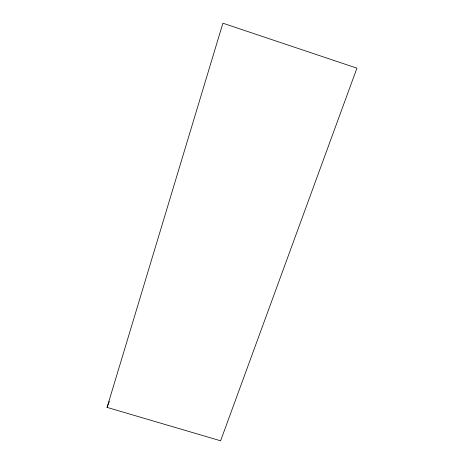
<?xml version="1.0" encoding="UTF-8"?>
<svg xmlns="http://www.w3.org/2000/svg" width="464" height="464" viewBox="0 0 464 464"><rect width="100%" height="100%" fill="white"/><g stroke="black" fill="none" stroke-linecap="round" stroke-linejoin="round"><path stroke-width="0.7" d="M107.068 407.392L222.9 23.2L356.932 68.167L220.609 440.8L107.068 407.392L109.365 401.459"/></g></svg>
